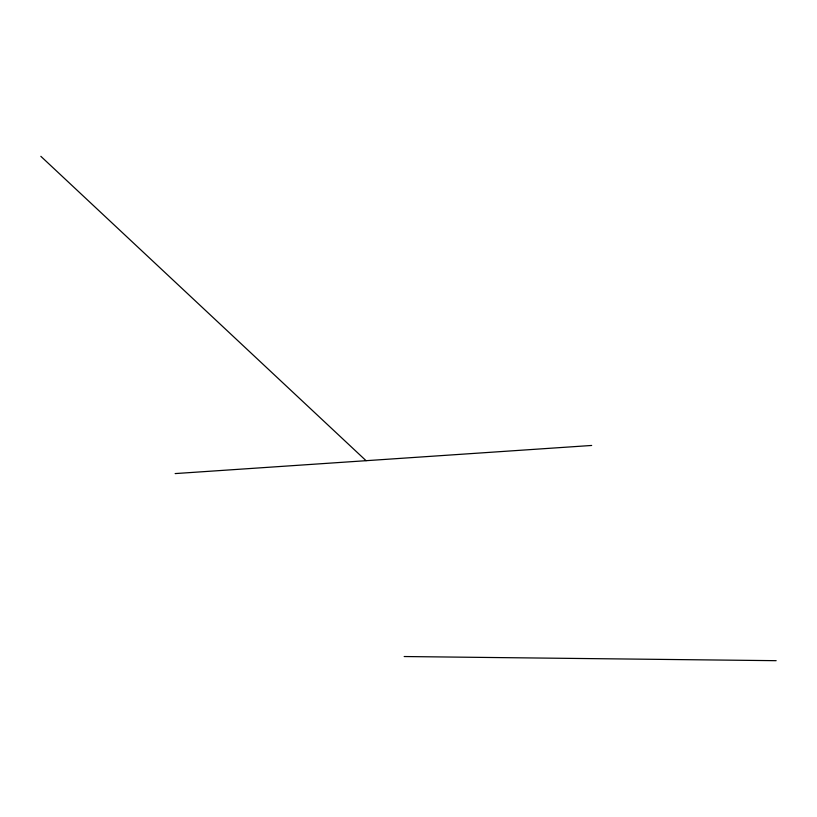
<?xml version="1.0" encoding="UTF-8"?>
<svg xmlns="http://www.w3.org/2000/svg" width="817" height="817" viewBox="0 0 817 817"><rect width="100%" height="100%" fill="white"/><g stroke="black" fill="none" stroke-linecap="round" stroke-linejoin="round"><path stroke-width="1.23" d="M175.144 473.584L591.671 445.459M404.17 656.531L776.15 660.677M40.85 156.323L366.077 460.696"/></g></svg>
